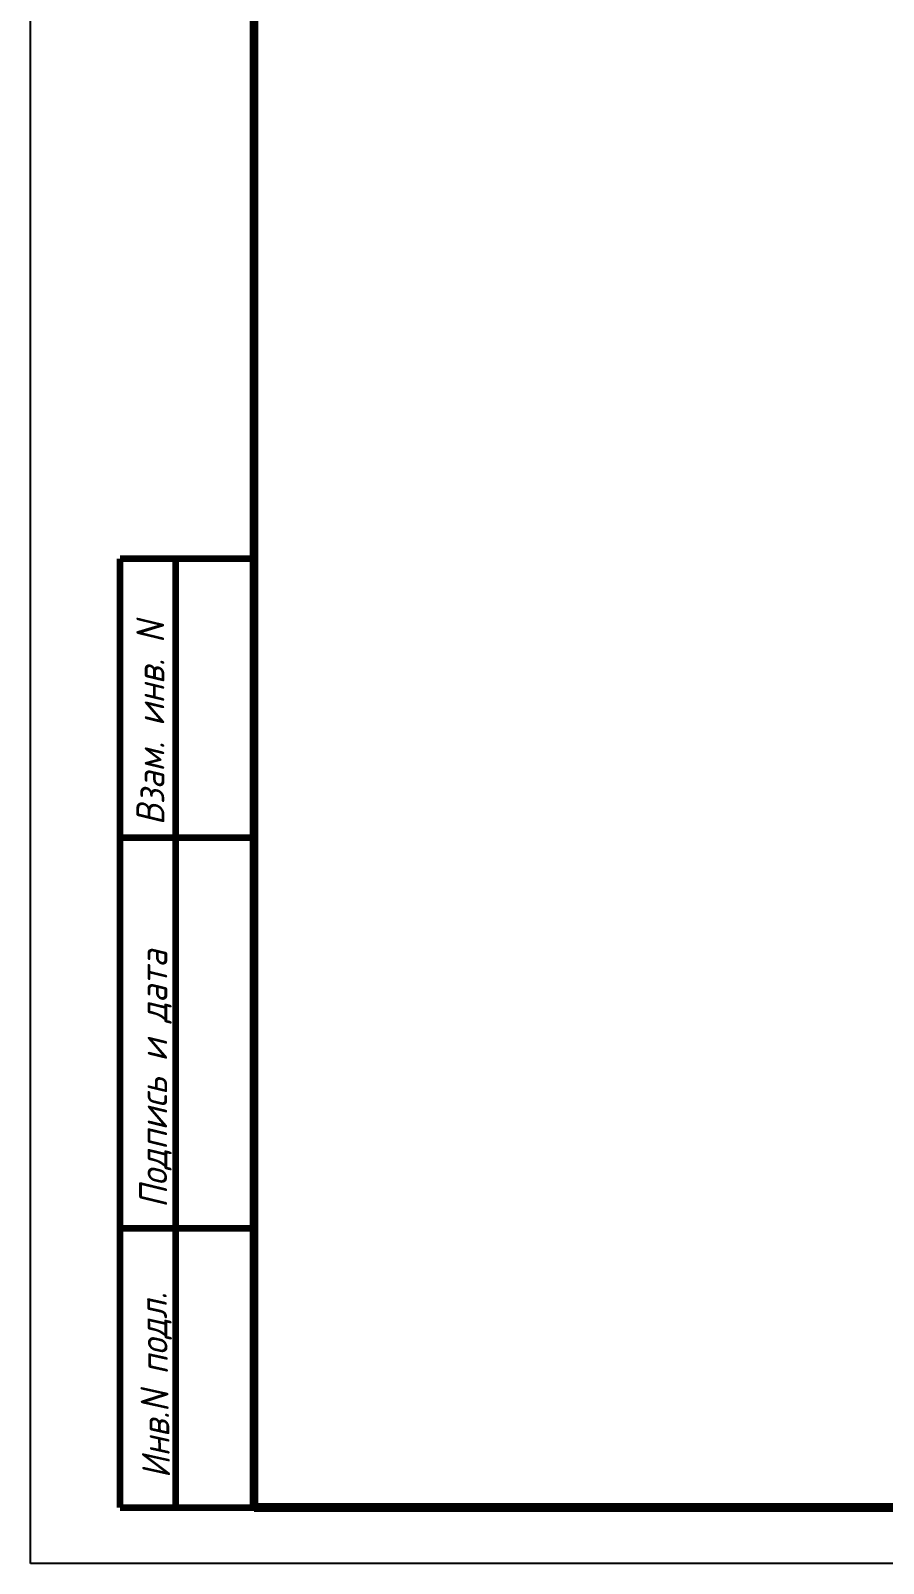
# Model space of a CAD drawing. Header units: millimetres. Extents: x -300689 to 10556, y -104928 to 107291.
# Drawn here: x -18910.3 to -18834, y 27919.4 to 28056.7 of the extents above; entities that cross this region are included whole.
import ezdxf

# ---------------------------------------------------------------- set-up
doc = ezdxf.new("R2010")
doc.units = ezdxf.units.MM
doc.layers.add('Рамка', color=220, linetype='Continuous')
doc.styles.add('чертежный', font='isocpeui.ttf', dxfattribs={"width": 0.9})

# ---------------------------------------------------------------- blocks, each defined once
blk = doc.blocks.new('лист')
for p, q in [((0, 0), (0, 297)), ((420, 0), (0, 0))]:
    blk.add_line(p, q)
at = {"const_width": 0.8}
for points in [[(20, 292), (20, 5)], [(20, 5), (415, 5)]]:
    blk.add_lwpolyline(points, dxfattribs=at)

msp = doc.modelspace()

# ---------------------------------------------------------------- linework, layer by layer
at = {"color": 7, "const_width": 0.6}
msp.add_lwpolyline([(-18902.3379, 27924.3906), (-18902.3379, 28009.3906)], dxfattribs=at)
at = {"layer": 'Рамка', "color": 7, "const_width": 0.6}
for points in [[(-18902.3379, 28009.3906), (-18890.3379, 28009.3906)], [(-18897.3379, 27924.3906), (-18897.3379, 28009.3906)], [(-18902.3379, 27984.3906), (-18890.3379, 27984.3906)], [(-18902.3379, 27949.3906), (-18890.3379, 27949.3906)], [(-18902.3379, 27924.3906), (-18890.3379, 27924.3906)]]:
    msp.add_lwpolyline(points, dxfattribs=at)

# ---------------------------------------------------------------- block references
msp.add_blockref('лист', (-18910.3379, 27919.3906))

# ---------------------------------------------------------------- texts
at = {"color": 7, "style": 'чертежный', "width": 0.9}
for s, rotation, p in [('Взам. инв. N', 90, (-18898.3667, 27985.5124)), ('Подпись и дата', 90, (-18898.1056, 27951.2325)), ('Инв.N подл.', 91.109568, (-18897.8399, 27927.015))]:
    msp.add_text(s, height=2.5, rotation=rotation, dxfattribs=at).set_placement(p)

doc.saveas('drawing.dxf')
